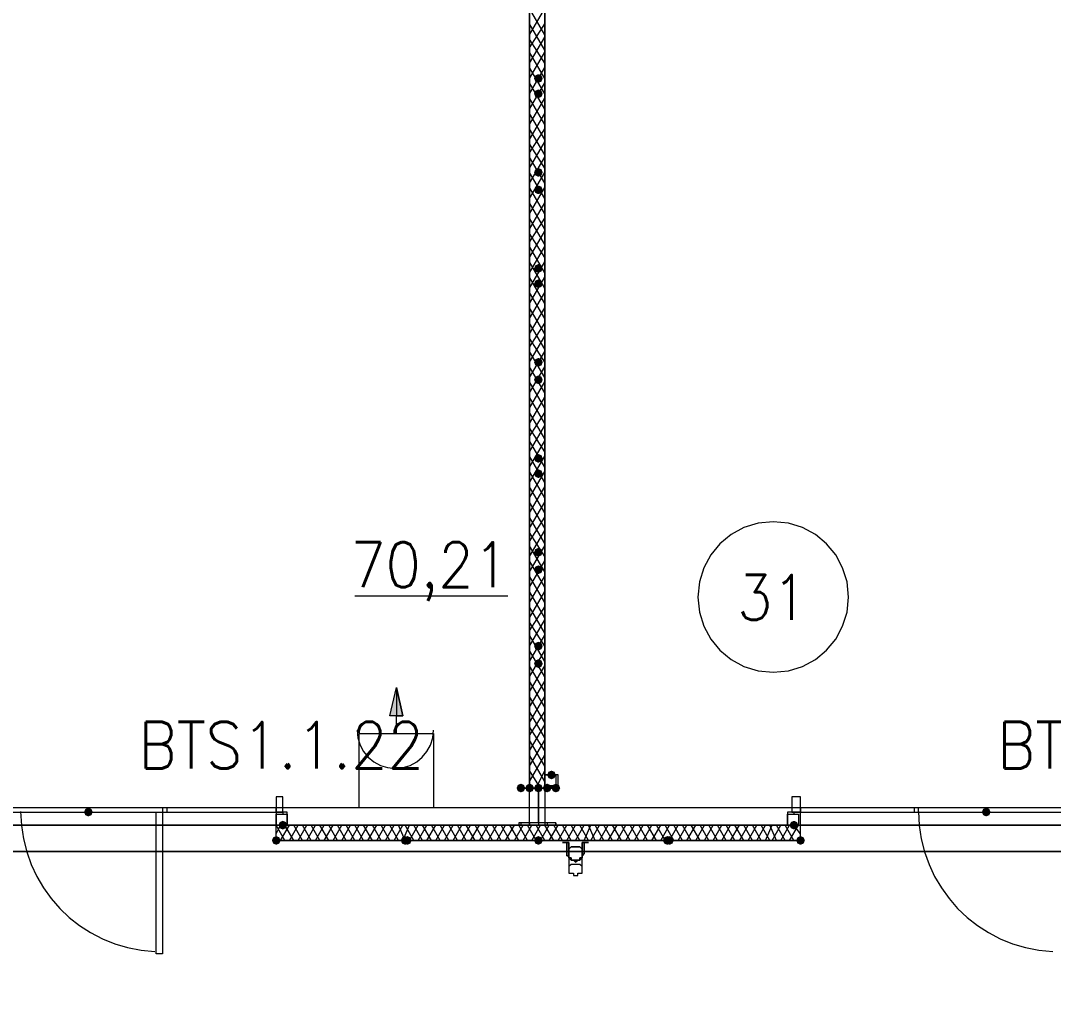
# Model space of a CAD drawing. Header units: millimetres. Extents: x 0 to 420, y 0 to 297.
# Drawn here: x 277.28 to 297.3, y 102.02 to 121.14 of the extents above; entities that cross this region are included whole.
import ezdxf

# ---------------------------------------------------------------- set-up
doc = ezdxf.new("R2010")
doc.units = ezdxf.units.MM
doc.styles.get("Standard").update_dxf_attribs({"font": 'STANDARD'})

msp = doc.modelspace()

# ---------------------------------------------------------------- hatches: boundary and pattern name
for color, points in [(7, [(287.401, 120.015), (287.376129, 119.955204), (287.316333, 119.930333), (287.256537, 119.955204), (287.231667, 120.015), (287.256537, 120.074796), (287.316333, 120.099667), (287.376129, 120.074796)]), (7, [(287.401, 119.718667), (287.376129, 119.658871), (287.316333, 119.634), (287.256537, 119.658871), (287.231667, 119.718667), (287.256537, 119.778462), (287.316333, 119.803333), (287.376129, 119.778463)]), (7, [(287.401, 118.194667), (287.376129, 118.134871), (287.316333, 118.11), (287.256537, 118.134871), (287.231667, 118.194667), (287.256537, 118.254462), (287.316333, 118.279333), (287.376129, 118.254463)]), (7, [(287.401, 117.856), (287.376129, 117.796204), (287.316333, 117.771333), (287.256537, 117.796204), (287.231667, 117.856), (287.256537, 117.915796), (287.316333, 117.940667), (287.376129, 117.915796)]), (7, [(287.401, 116.332), (287.376129, 116.272204), (287.316333, 116.247333), (287.256537, 116.272204), (287.231667, 116.332), (287.256537, 116.391796), (287.316333, 116.416667), (287.376129, 116.391796)]), (7, [(287.401, 116.035667), (287.376129, 115.975871), (287.316333, 115.951), (287.256537, 115.975871), (287.231667, 116.035667), (287.256537, 116.095462), (287.316333, 116.120333), (287.376129, 116.095463)]), (7, [(287.401, 114.511667), (287.376129, 114.451871), (287.316333, 114.427), (287.256537, 114.451871), (287.231667, 114.511667), (287.256537, 114.571462), (287.316333, 114.596333), (287.376129, 114.571463)]), (7, [(287.401, 114.173), (287.376129, 114.113204), (287.316333, 114.088333), (287.256537, 114.113204), (287.231667, 114.173), (287.256537, 114.232796), (287.316333, 114.257667), (287.376129, 114.232796)]), (7, [(287.401, 112.649), (287.376129, 112.589204), (287.316333, 112.564333), (287.256537, 112.589204), (287.231667, 112.649), (287.256537, 112.708796), (287.316333, 112.733667), (287.376129, 112.708796)]), (7, [(287.401, 112.352667), (287.376129, 112.292871), (287.316333, 112.268), (287.256537, 112.292871), (287.231667, 112.352667), (287.256537, 112.412462), (287.316333, 112.437333), (287.376129, 112.412463)]), (7, [(287.401, 110.828667), (287.376129, 110.768871), (287.316333, 110.744), (287.256537, 110.768871), (287.231667, 110.828667), (287.256537, 110.888462), (287.316333, 110.913333), (287.376129, 110.888463)]), (7, [(287.401, 110.49), (287.376129, 110.430204), (287.316333, 110.405333), (287.256537, 110.430204), (287.231667, 110.49), (287.256537, 110.549796), (287.316333, 110.574667), (287.376129, 110.549796)]), (7, [(287.401, 109.008333), (287.376129, 108.948537), (287.316333, 108.923667), (287.256537, 108.948537), (287.231667, 109.008333), (287.256537, 109.068129), (287.316333, 109.093), (287.376129, 109.068129)]), (7, [(287.401, 108.669667), (287.376129, 108.609871), (287.316333, 108.585), (287.256537, 108.609871), (287.231667, 108.669667), (287.256537, 108.729462), (287.316333, 108.754333), (287.376129, 108.729463)]), (7, [(287.655, 106.510667), (287.630129, 106.450871), (287.570333, 106.426), (287.510538, 106.450871), (287.485667, 106.510667), (287.510537, 106.570462), (287.570333, 106.595333), (287.630129, 106.570463)]), (7, [(287.062333, 106.256667), (287.037462, 106.196871), (286.977667, 106.172), (286.917871, 106.196871), (286.893, 106.256667), (286.917871, 106.316462), (286.977667, 106.341333), (287.037462, 106.316463)]), (7, [(287.231667, 106.256667), (287.206796, 106.196871), (287.147, 106.172), (287.087204, 106.196871), (287.062333, 106.256667), (287.087204, 106.316462), (287.147, 106.341333), (287.206796, 106.316463)]), (7, [(287.401, 106.256667), (287.376129, 106.196871), (287.316333, 106.172), (287.256537, 106.196871), (287.231667, 106.256667), (287.256537, 106.316462), (287.316333, 106.341333), (287.376129, 106.316463)]), (7, [(287.401, 106.256667), (287.376129, 106.196871), (287.316333, 106.172), (287.256537, 106.196871), (287.231667, 106.256667), (287.256537, 106.316462), (287.316333, 106.341333), (287.376129, 106.316463)]), (7, [(287.570333, 106.256667), (287.545462, 106.196871), (287.485667, 106.172), (287.425871, 106.196871), (287.401, 106.256667), (287.425871, 106.316462), (287.485667, 106.341333), (287.545462, 106.316463)]), (7, [(287.739667, 106.256667), (287.714796, 106.196871), (287.655, 106.172), (287.595204, 106.196871), (287.570333, 106.256667), (287.595204, 106.316462), (287.655, 106.341333), (287.714796, 106.316463)]), (7, [(278.680333, 105.791), (278.655463, 105.731204), (278.595667, 105.706333), (278.535871, 105.731204), (278.511, 105.791), (278.535871, 105.850796), (278.595667, 105.875667), (278.655462, 105.850796)]), (7, [(278.680333, 105.791), (278.655463, 105.731204), (278.595667, 105.706333), (278.535871, 105.731204), (278.511, 105.791), (278.535871, 105.850796), (278.595667, 105.875667), (278.655462, 105.850796)]), (7, [(296.079333, 105.791), (296.054463, 105.731204), (295.994667, 105.706333), (295.934871, 105.731204), (295.91, 105.791), (295.934871, 105.850796), (295.994667, 105.875667), (296.054462, 105.850796)]), (7, [(296.079333, 105.791), (296.054463, 105.731204), (295.994667, 105.706333), (295.934871, 105.731204), (295.91, 105.791), (295.934871, 105.850796), (295.994667, 105.875667), (296.054462, 105.850796)]), (7, [(282.448, 105.537), (282.423129, 105.477204), (282.363333, 105.452333), (282.303538, 105.477204), (282.278667, 105.537), (282.303537, 105.596796), (282.363333, 105.621667), (282.423129, 105.596796)]), (7, [(292.354, 105.537), (292.329129, 105.477204), (292.269333, 105.452333), (292.209538, 105.477204), (292.184667, 105.537), (292.209537, 105.596796), (292.269333, 105.621667), (292.329129, 105.596796)]), (254, [(282.321, 105.240667), (282.296129, 105.180871), (282.236333, 105.156), (282.176537, 105.180871), (282.151667, 105.240667), (282.176537, 105.300462), (282.236333, 105.325333), (282.296129, 105.300463)]), (254, [(284.818667, 105.240667), (284.793796, 105.180871), (284.734, 105.156), (284.674204, 105.180871), (284.649333, 105.240667), (284.674204, 105.300462), (284.734, 105.325333), (284.793796, 105.300463)]), (254, [(284.861, 105.240667), (284.836129, 105.180871), (284.776333, 105.156), (284.716537, 105.180871), (284.691667, 105.240667), (284.716537, 105.300462), (284.776333, 105.325333), (284.836129, 105.300463)]), (254, [(287.401, 105.240667), (287.376129, 105.180871), (287.316333, 105.156), (287.256537, 105.180871), (287.231667, 105.240667), (287.256537, 105.300462), (287.316333, 105.325333), (287.376129, 105.300463)]), (254, [(287.401, 105.240667), (287.376129, 105.180871), (287.316333, 105.156), (287.256537, 105.180871), (287.231667, 105.240667), (287.256537, 105.300462), (287.316333, 105.325333), (287.376129, 105.300463)]), (254, [(287.401, 105.240667), (287.376129, 105.180871), (287.316333, 105.156), (287.256537, 105.180871), (287.231667, 105.240667), (287.256537, 105.300462), (287.316333, 105.325333), (287.376129, 105.300463)]), (254, [(287.401, 105.240667), (287.376129, 105.180871), (287.316333, 105.156), (287.256537, 105.180871), (287.231667, 105.240667), (287.256537, 105.300462), (287.316333, 105.325333), (287.376129, 105.300463)]), (254, [(289.898667, 105.240667), (289.873796, 105.180871), (289.814, 105.156), (289.754204, 105.180871), (289.729333, 105.240667), (289.754204, 105.300462), (289.814, 105.325333), (289.873796, 105.300463)]), (254, [(289.941, 105.240667), (289.916129, 105.180871), (289.856333, 105.156), (289.796538, 105.180871), (289.771667, 105.240667), (289.796537, 105.300462), (289.856333, 105.325333), (289.916129, 105.300463)]), (254, [(292.481, 105.240667), (292.456129, 105.180871), (292.396333, 105.156), (292.336537, 105.180871), (292.311667, 105.240667), (292.336537, 105.300462), (292.396333, 105.325333), (292.456129, 105.300463)])]:
    msp.add_hatch(color=color).paths.add_polyline_path(points, flags=0)
h = msp.add_hatch(color=6)
h.paths.add_polyline_path([(284.691667, 107.653667), (284.564667, 108.204), (284.564667, 107.653667)], flags=0)
h.paths.add_polyline_path([(284.564667, 108.204), (284.564667, 107.653667), (284.437667, 107.653667)], flags=0)
h = msp.add_hatch(color=7)
h.paths.add_polyline_path([(282.236333, 105.240667), (287.316333, 105.240667)], flags=0)
h.paths.add_polyline_path([(287.316333, 105.240667), (282.236333, 105.240667)], flags=0)
h = msp.add_hatch(color=7)
h.paths.add_polyline_path([(287.316333, 105.240667), (292.396333, 105.240667)], flags=0)
h.paths.add_polyline_path([(292.396333, 105.240667), (287.316333, 105.240667)], flags=0)

# ---------------------------------------------------------------- linework, layer by layer
at = {"color": 7, "lineweight": 0}
for points in [[(100.922667, 105.029), (386.715, 105.029), (386.715, 222.715667), (100.922667, 222.715667)], [(270.044333, 105.537), (287.147, 105.537), (287.147, 140.038667), (286.935333, 140.038667), (273.769667, 140.038667), (270.044333, 140.038667)], [(287.443333, 105.537), (304.546, 105.537), (304.546, 140.038667), (304.334333, 140.038667), (291.168667, 140.038667), (287.443333, 140.038667)], [(287.147, 122.936), (287.147, 106.256667), (287.443333, 106.256667), (287.443333, 122.936)], [(287.697333, 106.510667), (287.443333, 106.510667), (287.443333, 106.256667), (287.697333, 106.256667)], [(287.655, 106.510667), (287.655, 106.299), (287.443333, 106.299), (287.443333, 106.510667)], [(282.236333, 106.087333), (282.236333, 105.791), (282.363333, 105.791), (282.363333, 106.087333)], [(287.655, 106.256667), (286.935333, 106.256667), (287.316333, 106.256667), (287.316333, 105.579333), (286.935333, 105.579333), (286.935333, 105.537), (287.655, 105.537), (287.655, 105.579333), (287.316333, 105.579333), (287.316333, 106.256667)], [(292.227, 106.087333), (292.227, 105.791), (292.396333, 105.791), (292.396333, 106.087333)], [(274.997333, 105.791), (282.236333, 105.791), (282.236333, 105.875667), (274.997333, 105.875667)], [(280.035, 105.791), (280.119667, 105.791), (280.119667, 105.875667), (280.035, 105.875667)], [(292.396333, 105.791), (299.635333, 105.791), (299.635333, 105.875667), (292.396333, 105.875667)], [(294.597667, 105.791), (294.682333, 105.791), (294.682333, 105.875667), (294.597667, 105.875667)], [(280.035, 103.039333), (279.908, 103.039333), (279.908, 105.791), (280.035, 105.791)], [(282.448, 105.791), (282.236333, 105.791), (282.236333, 105.537), (282.448, 105.537)], [(282.448, 105.748667), (282.448, 105.537), (282.236333, 105.537), (282.236333, 105.748667)], [(292.396333, 105.791), (292.142333, 105.791), (292.142333, 105.537), (292.396333, 105.537)], [(292.354, 105.748667), (292.354, 105.537), (292.142333, 105.537), (292.142333, 105.748667)], [(282.236333, 105.240667), (287.316333, 105.240667)], [(287.316333, 105.240667), (282.236333, 105.240667)], [(282.236333, 105.240667), (287.316333, 105.240667)], [(282.236333, 105.240667), (287.316333, 105.240667)], [(287.316333, 105.240667), (292.396333, 105.240667)], [(292.396333, 105.240667), (287.316333, 105.240667)], [(292.396333, 105.240667), (287.316333, 105.240667)], [(292.396333, 105.240667), (287.316333, 105.240667)], [(287.782, 105.198333), (287.866667, 105.198333), (287.866667, 104.986667), (287.866667, 104.944333), (287.909, 104.944333), (287.909, 104.902), (287.951333, 104.859667), (287.993667, 104.859667), (288.036, 104.817333), (288.078333, 104.859667), (288.120667, 104.859667), (288.163, 104.902), (288.163, 104.944333), (288.205333, 104.986667), (288.205333, 105.198333), (288.29, 105.198333), (288.163, 105.198333), (288.163, 104.986667), (288.163, 104.944333), (288.163, 104.902), (288.120667, 104.902), (288.120667, 104.859667), (288.078333, 104.859667), (288.036, 104.859667), (287.993667, 104.859667), (287.951333, 104.859667), (287.951333, 104.902), (287.909, 104.902), (287.909, 104.944333), (287.909, 104.986667), (287.909, 105.198333), (287.782, 105.198333), (287.866667, 105.198333), (287.866667, 104.986667), (287.866667, 104.944333), (287.909, 104.944333), (287.909, 104.902), (287.951333, 104.859667), (287.993667, 104.859667), (288.036, 104.817333), (288.078333, 104.859667), (288.120667, 104.859667), (288.163, 104.902), (288.163, 104.944333), (288.205333, 104.986667), (288.205333, 105.198333), (288.29, 105.198333), (288.163, 105.198333), (288.163, 104.986667), (288.163, 104.944333), (288.163, 104.902), (288.120667, 104.902), (288.120667, 104.859667), (288.078333, 104.859667), (288.036, 104.859667), (287.993667, 104.859667), (287.951333, 104.859667), (287.951333, 104.902), (287.909, 104.902), (287.909, 104.944333), (287.909, 104.986667), (287.909, 105.198333), (287.782, 105.198333), (287.909, 105.198333), (287.909, 104.986667), (287.909, 104.944333), (287.909, 104.902), (287.951333, 104.902), (287.951333, 104.859667), (287.993667, 104.859667), (288.036, 104.859667), (288.078333, 104.859667), (288.120667, 104.859667), (288.120667, 104.902), (288.163, 104.902), (288.163, 104.944333), (288.163, 104.986667), (288.163, 105.198333), (288.29, 105.198333), (288.205333, 105.198333), (288.205333, 104.986667), (288.163, 104.944333), (288.163, 104.902), (288.120667, 104.859667), (288.078333, 104.859667), (288.036, 104.817333), (287.993667, 104.859667), (287.951333, 104.859667), (287.909, 104.902), (287.909, 104.944333), (287.866667, 104.944333), (287.866667, 104.986667), (287.866667, 105.198333)], [(287.909, 104.986667), (287.909, 105.029), (287.909, 105.071333), (287.951333, 105.113667), (287.993667, 105.113667), (288.036, 105.113667), (288.078333, 105.113667), (288.120667, 105.113667), (288.163, 105.071333), (288.163, 105.029), (288.163, 104.986667), (288.163, 104.944333), (288.163, 104.902), (288.120667, 104.902), (288.120667, 104.859667), (288.078333, 104.859667), (288.036, 104.859667), (287.993667, 104.859667), (287.951333, 104.859667), (287.951333, 104.902), (287.909, 104.902), (287.909, 104.944333), (287.909, 104.986667), (287.909, 104.944333), (287.909, 104.902), (287.951333, 104.902), (287.951333, 104.859667), (287.993667, 104.859667), (288.036, 104.859667), (288.078333, 104.859667), (288.120667, 104.859667), (288.120667, 104.902), (288.163, 104.902), (288.163, 104.944333), (288.163, 104.986667), (288.163, 105.029), (288.163, 105.071333), (288.120667, 105.113667), (288.078333, 105.113667), (288.036, 105.113667), (287.993667, 105.113667), (287.951333, 105.113667), (287.909, 105.071333), (287.909, 105.029)], [(288.163, 104.986667), (288.163, 105.029), (288.163, 105.071333), (288.120667, 105.113667), (288.078333, 105.113667), (288.036, 105.113667), (287.993667, 105.113667), (287.951333, 105.113667), (287.909, 105.071333), (287.909, 105.029), (287.909, 104.986667), (287.909, 104.944333), (287.909, 104.902), (287.951333, 104.902), (287.951333, 104.859667), (287.993667, 104.859667), (288.036, 104.859667), (288.078333, 104.859667), (288.120667, 104.859667), (288.120667, 104.902), (288.163, 104.902), (288.163, 104.944333)], [(113.03, 96.435333), (374.65, 96.435333), (374.65, 105.029), (113.03, 105.029)], [(287.909, 104.690333), (287.909, 104.648), (287.909, 104.605667), (287.951333, 104.605667), (287.993667, 104.605667), (287.993667, 104.563333), (288.036, 104.563333), (288.078333, 104.563333), (288.078333, 104.605667), (288.120667, 104.605667), (288.163, 104.605667), (288.163, 104.648), (288.163, 104.690333), (288.163, 104.732667), (288.120667, 104.775), (288.078333, 104.775), (288.036, 104.775), (287.993667, 104.775), (287.951333, 104.775), (287.909, 104.732667)]]:
    msp.add_lwpolyline(points, close=True, dxfattribs=at)
at = {"color": 6, "lineweight": 0}
for points in [[(134.704667, 221.869), (354.795667, 221.869), (367.411, 221.869), (367.411, 215.392), (376.851333, 215.392), (379.645333, 215.392), (379.645333, 191.135), (373.168333, 191.135), (373.168333, 163.872333), (372.999, 163.872333), (373.168333, 163.872333), (373.168333, 127.973667), (379.941667, 127.973667), (379.941667, 112.352667), (375.369667, 112.352667), (368.257667, 112.352667), (368.257667, 105.875667), (266.530667, 105.875667), (120.734667, 105.875667)], [(284.564667, 107.315), (284.564667, 107.653667), (284.437667, 107.653667), (284.564667, 108.204), (284.691667, 107.653667), (284.564667, 107.653667)], [(283.802667, 107.3785), (283.817718, 107.229196), (283.860885, 107.090134), (283.929189, 106.964293), (284.019651, 106.854651), (284.129293, 106.764189), (284.255134, 106.695885), (284.394196, 106.652718), (284.5435, 106.637667), (284.692804, 106.652718), (284.831866, 106.695885), (284.957707, 106.764189), (285.067349, 106.854651), (285.157811, 106.964293), (285.226115, 107.090134), (285.269282, 107.229196), (285.284333, 107.3785)]]:
    msp.add_lwpolyline(points, dxfattribs=at)
at = {"color": 7, "lineweight": 0}
for points in [[(287.147, 120.861667), (287.443333, 121.369667)], [(287.443333, 120.861667), (287.147, 121.369667)], [(287.147, 120.607667), (287.443333, 121.073333)], [(287.443333, 120.565333), (287.147, 121.073333)], [(287.147, 120.311333), (287.443333, 120.819333)], [(287.443333, 120.311333), (287.147, 120.777)], [(287.147, 120.015), (287.443333, 120.523)], [(287.443333, 120.015), (287.147, 120.523)], [(287.147, 119.718667), (287.443333, 120.226667)], [(287.443333, 119.718667), (287.147, 120.226667)], [(287.147, 119.422333), (287.443333, 119.930333)], [(287.443333, 119.422333), (287.147, 119.930333)], [(287.147, 119.126), (287.443333, 119.634)], [(287.443333, 119.126), (287.147, 119.634)], [(287.147, 118.829667), (287.443333, 119.337667)], [(287.443333, 118.829667), (287.147, 119.337667)], [(287.147, 118.575667), (287.443333, 119.041333)], [(287.443333, 118.533333), (287.147, 119.041333)], [(287.147, 118.279333), (287.443333, 118.787333)], [(287.443333, 118.279333), (287.147, 118.745)], [(287.147, 117.983), (287.443333, 118.491)], [(287.443333, 117.983), (287.147, 118.491)], [(287.147, 117.686667), (287.443333, 118.194667)], [(287.443333, 117.686667), (287.147, 118.194667)], [(287.147, 117.390333), (287.443333, 117.898333)], [(287.443333, 117.390333), (287.147, 117.898333)], [(287.147, 117.094), (287.443333, 117.602)], [(287.443333, 117.094), (287.147, 117.602)], [(287.147, 116.84), (287.443333, 117.305667)], [(287.443333, 116.797667), (287.147, 117.305667)], [(287.147, 116.543667), (287.443333, 117.051667)], [(287.443333, 116.543667), (287.147, 117.009333)], [(287.147, 116.247333), (287.443333, 116.755333)], [(287.443333, 116.247333), (287.147, 116.755333)], [(287.147, 115.951), (287.443333, 116.459)], [(287.443333, 115.951), (287.147, 116.459)], [(287.147, 115.654667), (287.443333, 116.162667)], [(287.443333, 115.654667), (287.147, 116.162667)], [(287.147, 115.358333), (287.443333, 115.866333)], [(287.443333, 115.358333), (287.147, 115.866333)], [(287.147, 115.062), (287.443333, 115.57)], [(287.443333, 115.062), (287.147, 115.57)], [(287.147, 114.808), (287.443333, 115.273667)], [(287.443333, 114.765667), (287.147, 115.273667)], [(287.147, 114.511667), (287.443333, 115.019667)], [(287.443333, 114.511667), (287.147, 114.977333)], [(287.147, 114.215333), (287.443333, 114.723333)], [(287.443333, 114.215333), (287.147, 114.723333)], [(287.147, 113.919), (287.443333, 114.427)], [(287.443333, 113.919), (287.147, 114.427)], [(287.147, 113.622667), (287.443333, 114.130667)], [(287.443333, 113.622667), (287.147, 114.130667)], [(287.147, 113.326333), (287.443333, 113.834333)], [(287.443333, 113.326333), (287.147, 113.834333)], [(287.147, 113.072333), (287.443333, 113.538)], [(287.443333, 113.03), (287.147, 113.538)], [(287.147, 112.776), (287.443333, 113.284)], [(287.443333, 112.776), (287.147, 113.241667)], [(287.147, 112.479667), (287.443333, 112.987667)], [(287.443333, 112.479667), (287.147, 112.987667)], [(287.147, 112.183333), (287.443333, 112.691333)], [(287.443333, 112.183333), (287.147, 112.691333)], [(287.147, 111.887), (287.443333, 112.395)], [(287.443333, 111.887), (287.147, 112.395)], [(287.147, 111.590667), (287.443333, 112.098667)], [(287.443333, 111.590667), (287.147, 112.098667)], [(287.147, 111.294333), (287.443333, 111.802333)], [(287.443333, 111.294333), (287.147, 111.802333)], [(287.147, 111.040333), (287.443333, 111.506)], [(287.443333, 110.998), (287.147, 111.506)], [(293.327667, 109.960833), (293.297995, 110.255177), (293.212894, 110.529329), (293.078238, 110.777416), (292.899899, 110.993566), (292.683749, 111.171905), (292.435662, 111.306561), (292.16151, 111.391661), (291.867167, 111.421333), (291.572823, 111.391661), (291.298671, 111.306561), (291.050584, 111.171905), (290.834434, 110.993566), (290.656095, 110.777416), (290.521439, 110.529329), (290.436339, 110.255177), (290.406667, 109.960833)], [(287.147, 110.744), (287.443333, 111.252)], [(287.443333, 110.744), (287.147, 111.209667)], [(287.147, 110.447667), (287.443333, 110.955667)], [(287.443333, 110.447667), (287.147, 110.955667)], [(287.147, 110.151333), (287.443333, 110.659333)], [(287.443333, 110.151333), (287.147, 110.659333)], [(287.147, 109.855), (287.443333, 110.363)], [(287.443333, 109.855), (287.147, 110.363)], [(283.760333, 109.982), (286.723667, 109.982)], [(287.147, 109.558667), (287.443333, 110.066667)], [(287.443333, 109.558667), (287.147, 110.066667)], [(290.406667, 109.960833), (290.436339, 109.66649), (290.521439, 109.392338), (290.656095, 109.144251), (290.834434, 108.928101), (291.050584, 108.749762), (291.298671, 108.615106), (291.572823, 108.530005), (291.867167, 108.500333), (292.16151, 108.530005), (292.435662, 108.615106), (292.683749, 108.749762), (292.899899, 108.928101), (293.078238, 109.144251), (293.212894, 109.392338), (293.297995, 109.66649), (293.327667, 109.960833)], [(287.147, 109.304667), (287.443333, 109.770333)], [(287.443333, 109.262333), (287.147, 109.770333)], [(287.147, 109.008333), (287.443333, 109.516333)], [(287.443333, 109.008333), (287.147, 109.474)], [(287.147, 108.712), (287.443333, 109.22)], [(287.443333, 108.712), (287.147, 109.22)], [(287.147, 108.415667), (287.443333, 108.923667)], [(287.443333, 108.415667), (287.147, 108.923667)], [(287.147, 108.119333), (287.443333, 108.627333)], [(287.443333, 108.119333), (287.147, 108.627333)], [(287.147, 107.823), (287.443333, 108.331)], [(287.443333, 107.823), (287.147, 108.331)], [(287.147, 107.526667), (287.443333, 108.034667)], [(287.443333, 107.526667), (287.147, 108.034667)], [(287.147, 107.272667), (287.443333, 107.738333)], [(287.443333, 107.230333), (287.147, 107.738333)], [(287.147, 106.976333), (287.443333, 107.484333)], [(287.443333, 106.976333), (287.147, 107.442)], [(287.147, 106.68), (287.443333, 107.188)], [(287.443333, 106.68), (287.147, 107.188)], [(287.147, 106.383667), (287.443333, 106.891667)], [(287.443333, 106.383667), (287.147, 106.891667)], [(287.358667, 106.256667), (287.147, 106.595333)], [(287.274, 106.256667), (287.443333, 106.595333)], [(287.189333, 106.256667), (287.147, 106.299)], [(287.443333, 106.256667), (287.443333, 106.299)], [(287.570333, 106.299), (287.570333, 106.256667)], [(287.316333, 106.256667), (287.316333, 105.537)], [(274.997333, 105.664), (274.997333, 105.791), (278.595667, 105.791)], [(277.283354, 105.801956), (277.297511, 105.532562), (277.337139, 105.270517), (277.401021, 105.017091), (277.487942, 104.773554), (277.596685, 104.541176), (277.726034, 104.321227), (277.874774, 104.114976), (278.041687, 103.923695), (278.225559, 103.748652), (278.425173, 103.591117), (278.639312, 103.452361), (278.866761, 103.333653), (279.106303, 103.236264), (279.356723, 103.161463), (279.616804, 103.110521), (279.88533, 103.084706)], [(278.595667, 105.791), (282.236333, 105.791), (282.236333, 105.664)], [(282.363333, 105.791), (282.363333, 105.748667)], [(292.269333, 105.791), (292.269333, 105.748667)], [(292.396333, 105.664), (292.396333, 105.791), (295.994667, 105.791)], [(294.682354, 105.801956), (294.696511, 105.532562), (294.736139, 105.270517), (294.800021, 105.017091), (294.886942, 104.773554), (294.995685, 104.541176), (295.125034, 104.321227), (295.273774, 104.114976), (295.440687, 103.923695), (295.624559, 103.748652), (295.824173, 103.591117), (296.038312, 103.452361), (296.265761, 103.333653), (296.505303, 103.236264), (296.755723, 103.161463), (297.015804, 103.110521), (297.28433, 103.084706)], [(295.994667, 105.791), (299.635333, 105.791), (299.635333, 105.664)], [(278.595667, 105.537), (274.997333, 105.537), (274.997333, 105.664)], [(282.236333, 105.664), (282.236333, 105.537), (278.595667, 105.537)], [(282.236333, 105.367667), (282.321, 105.537)], [(282.405667, 105.240667), (282.236333, 105.537)], [(282.236333, 105.240667), (282.236333, 105.537)], [(282.236333, 105.240667), (282.236333, 105.537)], [(282.321, 105.240667), (282.490333, 105.537)], [(292.227, 105.537), (282.363333, 105.537)], [(282.575, 105.240667), (282.405667, 105.537)], [(282.490333, 105.240667), (282.659667, 105.537)], [(282.744333, 105.240667), (282.575, 105.537)], [(282.659667, 105.240667), (282.829, 105.537)], [(282.913667, 105.240667), (282.744333, 105.537)], [(282.829, 105.240667), (282.998333, 105.537)], [(283.083, 105.240667), (282.913667, 105.537)], [(282.998333, 105.240667), (283.167667, 105.537)], [(283.252333, 105.240667), (283.083, 105.537)], [(283.167667, 105.240667), (283.337, 105.537)], [(283.421667, 105.240667), (283.252333, 105.537)], [(283.337, 105.240667), (283.506333, 105.537)], [(283.591, 105.240667), (283.421667, 105.537)], [(283.506333, 105.240667), (283.675667, 105.537)], [(283.760333, 105.240667), (283.591, 105.537)], [(283.675667, 105.240667), (283.845, 105.537)], [(283.929667, 105.240667), (283.760333, 105.537)], [(283.845, 105.240667), (284.014333, 105.537)], [(284.099, 105.240667), (283.929667, 105.537)], [(284.014333, 105.240667), (284.183667, 105.537)], [(284.268333, 105.240667), (284.099, 105.537)], [(284.183667, 105.240667), (284.353, 105.537)], [(284.437667, 105.240667), (284.268333, 105.537)], [(284.353, 105.240667), (284.522333, 105.537)], [(284.607, 105.240667), (284.437667, 105.537)], [(284.522333, 105.240667), (284.691667, 105.537)], [(284.734, 105.240667), (284.607, 105.537)], [(284.691667, 105.240667), (284.818667, 105.537)], [(284.903333, 105.240667), (284.734, 105.537)], [(284.818667, 105.240667), (284.988, 105.537)], [(285.072667, 105.240667), (284.903333, 105.537)], [(284.988, 105.240667), (285.157333, 105.537)], [(285.242, 105.240667), (285.072667, 105.537)], [(285.157333, 105.240667), (285.326667, 105.537)], [(285.411333, 105.240667), (285.242, 105.537)], [(285.326667, 105.240667), (285.496, 105.537)], [(285.580667, 105.240667), (285.411333, 105.537)], [(285.496, 105.240667), (285.665333, 105.537)], [(285.75, 105.240667), (285.580667, 105.537)], [(285.665333, 105.240667), (285.834667, 105.537)], [(285.919333, 105.240667), (285.75, 105.537)], [(285.834667, 105.240667), (286.004, 105.537)], [(286.088667, 105.240667), (285.919333, 105.537)], [(286.004, 105.240667), (286.173333, 105.537)], [(286.258, 105.240667), (286.088667, 105.537)], [(286.173333, 105.240667), (286.342667, 105.537)], [(286.427333, 105.240667), (286.258, 105.537)], [(286.342667, 105.240667), (286.512, 105.537)], [(286.596667, 105.240667), (286.427333, 105.537)], [(286.512, 105.240667), (286.681333, 105.537)], [(286.766, 105.240667), (286.596667, 105.537)], [(286.681333, 105.240667), (286.850667, 105.537)], [(286.935333, 105.240667), (286.766, 105.537)], [(286.850667, 105.240667), (287.02, 105.537)], [(287.104667, 105.240667), (286.935333, 105.537)], [(286.977667, 105.579333), (286.977667, 105.537)], [(287.02, 105.240667), (287.189333, 105.537)], [(287.274, 105.240667), (287.104667, 105.537)], [(287.147, 105.579333), (287.147, 105.537)], [(287.189333, 105.240667), (287.358667, 105.537)], [(287.443333, 105.240667), (287.274, 105.537)], [(287.358667, 105.240667), (287.528, 105.537)], [(287.612667, 105.240667), (287.443333, 105.537)], [(287.485667, 105.579333), (287.485667, 105.537)], [(287.528, 105.240667), (287.697333, 105.537)], [(287.782, 105.240667), (287.612667, 105.537)], [(287.655, 105.579333), (287.655, 105.537)], [(287.697333, 105.240667), (287.866667, 105.537)], [(287.951333, 105.240667), (287.782, 105.537)], [(287.866667, 105.240667), (288.036, 105.537)], [(288.120667, 105.240667), (287.951333, 105.537)], [(288.036, 105.240667), (288.205333, 105.537)], [(288.29, 105.240667), (288.120667, 105.537)], [(288.205333, 105.240667), (288.332333, 105.537)], [(288.417, 105.240667), (288.29, 105.537)], [(288.332333, 105.240667), (288.501667, 105.537)], [(288.586333, 105.240667), (288.417, 105.537)], [(288.501667, 105.240667), (288.671, 105.537)], [(288.755667, 105.240667), (288.586333, 105.537)], [(288.671, 105.240667), (288.840333, 105.537)], [(288.925, 105.240667), (288.755667, 105.537)], [(288.840333, 105.240667), (289.009667, 105.537)], [(289.094333, 105.240667), (288.925, 105.537)], [(289.009667, 105.240667), (289.179, 105.537)], [(289.263667, 105.240667), (289.094333, 105.537)], [(289.179, 105.240667), (289.348333, 105.537)], [(289.433, 105.240667), (289.263667, 105.537)], [(289.348333, 105.240667), (289.517667, 105.537)], [(289.602333, 105.240667), (289.433, 105.537)], [(289.517667, 105.240667), (289.687, 105.537)], [(289.771667, 105.240667), (289.602333, 105.537)], [(289.687, 105.240667), (289.856333, 105.537)], [(289.941, 105.240667), (289.771667, 105.537)], [(289.856333, 105.240667), (290.025667, 105.537)], [(290.110333, 105.240667), (289.941, 105.537)], [(290.025667, 105.240667), (290.195, 105.537)], [(290.279667, 105.240667), (290.110333, 105.537)], [(290.195, 105.240667), (290.364333, 105.537)], [(290.449, 105.240667), (290.279667, 105.537)], [(290.364333, 105.240667), (290.533667, 105.537)], [(290.618333, 105.240667), (290.449, 105.537)], [(290.533667, 105.240667), (290.703, 105.537)], [(290.787667, 105.240667), (290.618333, 105.537)], [(290.703, 105.240667), (290.872333, 105.537)], [(290.957, 105.240667), (290.787667, 105.537)], [(290.872333, 105.240667), (291.041667, 105.537)], [(291.126333, 105.240667), (290.957, 105.537)], [(291.041667, 105.240667), (291.211, 105.537)], [(291.295667, 105.240667), (291.126333, 105.537)], [(291.211, 105.240667), (291.380333, 105.537)], [(291.465, 105.240667), (291.295667, 105.537)], [(291.380333, 105.240667), (291.549667, 105.537)], [(291.634333, 105.240667), (291.465, 105.537)], [(291.549667, 105.240667), (291.719, 105.537)], [(291.803667, 105.240667), (291.634333, 105.537)], [(291.719, 105.240667), (291.846, 105.537)], [(291.930667, 105.240667), (291.803667, 105.537)], [(291.846, 105.240667), (292.015333, 105.537)], [(292.1, 105.240667), (291.930667, 105.537)], [(292.015333, 105.240667), (292.184667, 105.537)], [(292.269333, 105.240667), (292.1, 105.537)], [(292.184667, 105.240667), (292.354, 105.537)], [(292.396333, 105.367667), (292.269333, 105.537)], [(295.994667, 105.537), (292.396333, 105.537), (292.396333, 105.664)], [(292.396333, 105.240667), (292.396333, 105.537)], [(292.396333, 105.240667), (292.396333, 105.537)], [(299.635333, 105.664), (299.635333, 105.537), (295.994667, 105.537)], [(282.236333, 105.240667), (282.236333, 105.283)], [(292.354, 105.240667), (292.396333, 105.283)], [(282.236333, 105.240667), (287.316333, 105.240667), (282.236333, 105.240667), (287.316333, 105.240667)], [(282.236333, 105.240667), (292.396333, 105.240667)], [(292.396333, 105.240667), (287.316333, 105.240667), (292.396333, 105.240667), (287.316333, 105.240667)], [(287.909, 104.986667), (287.909, 104.690333)], [(288.163, 104.690333), (288.163, 104.986667)]]:
    msp.add_lwpolyline(points, dxfattribs=at)
at = {"color": 6, "lineweight": 0}
for points in [[(284.564667, 108.204), (284.564667, 107.653667), (284.437667, 107.653667)], [(284.691667, 107.653667), (284.564667, 108.204), (284.564667, 107.653667)], [(283.845, 105.875667), (283.845, 107.315), (285.284333, 107.315), (285.284333, 105.875667)]]:
    msp.add_lwpolyline(points, close=True, dxfattribs=at)

# ---------------------------------------------------------------- texts
at = {"color": 7, "attachment_point": 1}
for s, insert, char_height, width in [('70,21', (283.675674, 111.023362), 0.872032, 2.56764978), ('31', (291.168653, 110.388362), 0.872032, 0.872032), ('BTS1.1.22', (279.569326, 107.53923), 0.90157, 5.10889648), ('BTS1.1.21', (296.206347, 107.53923), 0.90157, 4.90854759)]:
    msp.add_mtext(s, dxfattribs=dict(at, insert=insert, char_height=char_height, width=width))

doc.saveas('drawing.dxf')
